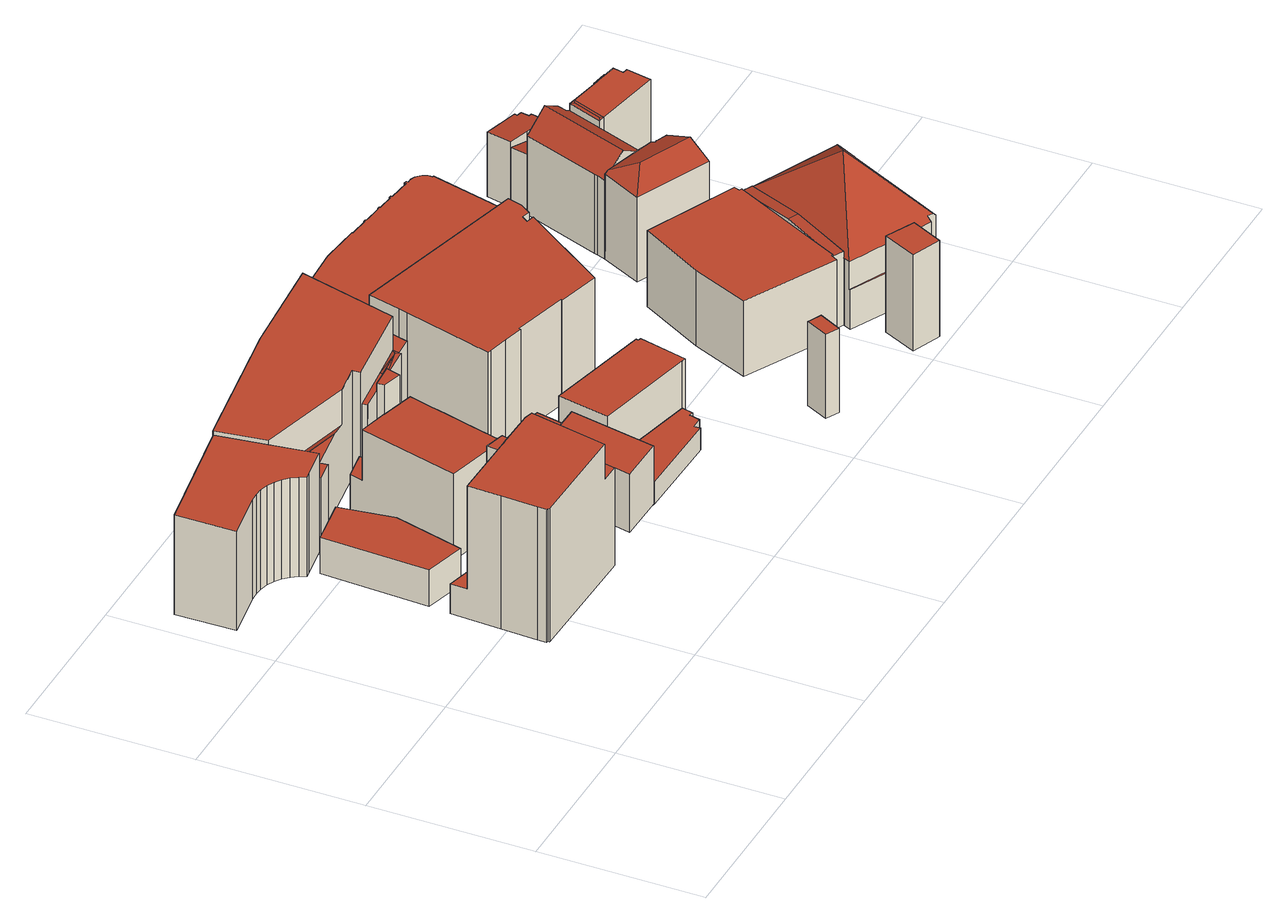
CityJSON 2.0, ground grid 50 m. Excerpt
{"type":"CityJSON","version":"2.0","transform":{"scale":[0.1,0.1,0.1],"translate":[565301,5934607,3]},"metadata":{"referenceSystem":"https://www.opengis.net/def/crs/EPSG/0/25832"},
"CityObjects":{
"building1":{"type":"Building","attributes":{"Gemeindeschluessel":"02000000","Geometrietyp2DReferenz":"3000","function":"31001_2010","roofType":"1000","measuredHeight":32.4,"storeysAboveGround":9},"geometry":[{"type":"MultiSurface","lod":"2","boundaries":[[[0,1,2,3]],[[4,5,6,7]],[[8,9,10,11]],[[12,13,14,15]],[[15,14,16,17]],[[17,16,18,19]],[[20,21,22,23]],[[20,23,12,15,17,19,4,7,8,11,24,0,3,25]],[[26,10,9,6,5,18,16,14,13,22,21,27,2,1]],[[2,27,25,3]],[[26,1,0,24]],[[27,21,20,25]],[[22,13,12,23]],[[10,26,24,11]],[[6,9,8,7]],[[18,5,4,19]]],"semantics":{"surfaces":[{"type":"WallSurface"},{"type":"GroundSurface"},{"type":"RoofSurface"}],"values":[0,0,0,0,0,0,0,1,2,0,0,0,0,0,0,0]}}]},
"building2":{"type":"Building","attributes":{"Gemeindeschluessel":"02000000","Geometrietyp2DReferenz":"3000","function":"31001_2010","roofType":"1000","measuredHeight":11.94,"storeysAboveGround":4},"geometry":[{"type":"MultiSurface","lod":"2","boundaries":[[[28,29,30,31]],[[31,30,32,33]],[[34,35,29,28]],[[36,37,35,34]],[[37,36,33,32]],[[33,36,34,28,31]],[[37,32,30,29,35]]],"semantics":{"surfaces":[{"type":"WallSurface"},{"type":"GroundSurface"},{"type":"RoofSurface"}],"values":[0,0,0,0,0,1,2]}}]},
"building3":{"type":"Building","attributes":{"Gemeindeschluessel":"02000000","Geometrietyp2DReferenz":"3000","function":"31001_2070","roofType":"1000","measuredHeight":43.4,"storeysAboveGround":12},"geometry":[{"type":"MultiSurface","lod":"2","boundaries":[[[38,39,40]],[[41,38,40]],[[42,43,44,45,46]],[[44,47,45]],[[48,49,50,51]],[[52,53,54]],[[55,52,54]],[[52,56,57,53]],[[55,56,52]],[[58,59,60,61]],[[62,63,64,65]],[[65,64,66,67]],[[68,69,70,71]],[[71,70,63,62]],[[58,40,39,59]],[[72,73,74,75]],[[42,76,77,43]],[[78,79,80,81]],[[54,50,49,55]],[[82,83,84,85]],[[85,84,86,87]],[[87,86,88,89]],[[57,90,91,53]],[[92,93,94,95]],[[95,94,96,97]],[[98,60,59,39,38,41,99,100,101]],[[102,48,51,103,69,68]],[[97,96,90,57,56,55,49,48,102]],[[88,86,84,83,80,79,104,77,76,72,75,91,90,96,94,93]],[[98,101,105,106,78,81,82,85,87,89,92,95,97,102,68,71,62,65,67]],[[107,100,99,108,66,64,63,70,69,103,74,73]],[[105,101,100,107,46,45,47]],[[106,105,47,44,43,77,104]],[[92,89,88,93]],[[82,81,80,83]],[[78,106,104,79]],[[51,50,54,53,91,75,74,103]],[[107,73,72,76,42,46]],[[108,99,41,40,58,61]],[[98,67,66,108,61,60]]],"semantics":{"surfaces":[{"type":"RoofSurface"},{"type":"WallSurface"},{"type":"GroundSurface"}],"values":[0,0,0,0,0,0,0,0,0,0,1,1,1,1,1,1,1,1,1,1,1,1,1,1,1,1,1,1,0,2,0,1,1,1,1,1,1,1,1,1]}}]},
"building4":{"type":"Building","attributes":{"Gemeindeschluessel":"02000000","Geometrietyp2DReferenz":"3000","function":"31001_2010","roofType":"1000","measuredHeight":28.14,"storeysAboveGround":7},"geometry":[{"type":"MultiSurface","lod":"2","boundaries":[[[109,110,111,112]],[[112,113,114,109]],[[115,111,110,116]],[[117,118,119,120]],[[120,119,121,122]],[[122,121,123,124]],[[124,123,125,126]],[[126,125,127,128]],[[128,127,129,130]],[[130,129,131,132]],[[132,131,133,134]],[[135,115,116,136,117,120,122,124,126,128,130,132,134]],[[137,135,134,133]],[[118,117,136,138]],[[136,116,110,109,114,138]],[[115,135,137,113,112,111]],[[118,138,114,113,137,133,131,129,127,125,123,121,119]]],"semantics":{"surfaces":[{"type":"RoofSurface"},{"type":"WallSurface"},{"type":"GroundSurface"}],"values":[0,1,1,1,1,1,1,1,1,1,1,2,1,1,1,1,0]}}]},
"building5":{"type":"Building","attributes":{"Gemeindeschluessel":"02000000","Geometrietyp2DReferenz":"3000","function":"31001_2010","roofType":"1000","measuredHeight":18.91,"storeysAboveGround":5},"geometry":[{"type":"MultiSurface","lod":"2","boundaries":[[[139,140,141,142]],[[142,141,143,144]],[[144,143,145,146]],[[146,145,147,148]],[[148,147,149,150]],[[150,149,151,152]],[[153,154,155,156]],[[156,155,157,158]],[[158,157,159,160]],[[161,162,163,164]],[[165,139,142,144,146,148,150,152,161,164,153,156,158,160]],[[166,167,168,165,160,159]],[[154,153,164,163]],[[140,139,165,168]],[[167,166,169,170]],[[161,152,151,170,169,162]],[[169,166,159,157,155,154,163,162]],[[167,170,151,149,147,145,143,141,140,168]]],"semantics":{"surfaces":[{"type":"WallSurface"},{"type":"GroundSurface"},{"type":"RoofSurface"}],"values":[0,0,0,0,0,0,0,0,0,0,1,0,0,0,0,0,2,2]}}]},
"building6":{"type":"Building","attributes":{"Gemeindeschluessel":"02000000","Geometrietyp2DReferenz":"3000","function":"31001_2460","roofType":"1000","measuredHeight":35.08,"storeysAboveGround":4},"geometry":[{"type":"MultiSurface","lod":"2","boundaries":[[[171,172,173,174]],[[175,176,177,178,179,180,181,182,183]],[[184,185,186,187]],[[188,189,182]],[[189,190,176]],[[188,191,190,189]],[[192,193,194,195,196]],[[173,197,198,174]],[[199,200,201,202]],[[171,203,204,172]],[[205,206,207,208]],[[193,179,178,194]],[[194,178,177,195]],[[181,187,186,182]],[[209,188,182,210]],[[211,212,213,190]],[[214,215,216,217]],[[217,216,218,219]],[[219,218,220,221]],[[222,223,224,225]],[[226,209,210,227,228,229]],[[230,191,188,209,226,231]],[[232,230,231,233,234,235,236,237,238,239,222,225,205,208,199,202,240,214,217,219,221]],[[213,212,241,201,200,198,197,242,243]],[[213,243,196,195,177,176,190]],[[239,238,242,197,173,172,204,244]],[[199,208,207,203,171,174,198,200]],[[241,212,211,215,214,240]],[[245,232,221,220]],[[230,232,245,191]],[[175,183,246]],[[233,231,226,229]],[[234,233,229,228]],[[235,234,228,227,185,184]],[[237,236,180,179,193,192]],[[236,235,184,187,181,180]],[[227,210,182,183,182,186,185]],[[206,205,225,224]],[[223,222,239,244]],[[238,237,192,196,243,242]],[[201,241,240,202]],[[245,220,218,216,215,211,190,191]],[[189,176,175,246]],[[189,246,183,182]],[[223,244,204,203,207,206,224]]],"semantics":{"surfaces":[{"type":"RoofSurface"},{"type":"WallSurface"},{"type":"GroundSurface"}],"values":[0,0,0,0,0,0,0,1,1,1,1,1,1,1,1,1,1,1,1,1,0,1,2,0,1,1,1,1,1,1,1,1,1,1,1,1,1,1,1,1,1,0,0,0,0]}}]},
"building7":{"type":"Building","attributes":{"Gemeindeschluessel":"02000000","Geometrietyp2DReferenz":"3000","function":"31001_2010","roofType":"1000","measuredHeight":7.14,"storeysAboveGround":2},"geometry":[{"type":"MultiSurface","lod":"2","boundaries":[[[247,248,249,250]],[[250,249,251,252]],[[252,251,253,254]],[[254,253,255,256]],[[256,255,257,258]],[[258,257,259,260]],[[261,262,263,264]],[[260,259,262,261]],[[248,247,264,263]],[[264,247,250,252,254,256,258,260,261]],[[248,263,262,259,257,255,253,251,249]]],"semantics":{"surfaces":[{"type":"WallSurface"},{"type":"GroundSurface"},{"type":"RoofSurface"}],"values":[0,0,0,0,0,0,0,0,0,1,2]}}]},
"building8":{"type":"Building","attributes":{"Gemeindeschluessel":"02000000","Geometrietyp2DReferenz":"3000","function":"31001_3010","roofType":"1000","measuredHeight":22.62,"storeysAboveGround":7},"geometry":[{"type":"MultiSurface","lod":"2","boundaries":[[[265,266,267,268]],[[269,270,271,272]],[[271,270,273,267,266,274,275]],[[269,272,276,277,265,268,278]],[[276,272,271,275]],[[269,278,273,270]],[[278,268,267,273]],[[265,277,274,266]],[[277,276,275,274]]],"semantics":{"surfaces":[{"type":"WallSurface"},{"type":"RoofSurface"},{"type":"GroundSurface"}],"values":[0,0,1,2,0,0,0,0,0]}}]},
"building9":{"type":"Building","attributes":{"Gemeindeschluessel":"02000000","Geometrietyp2DReferenz":"3000","function":"31001_2080","roofType":"1000","measuredHeight":3.77,"storeysAboveGround":2},"geometry":[{"type":"MultiSurface","lod":"2","boundaries":[[[279,280,281,282]],[[283,284,285,286]],[[286,285,287,288]],[[288,287,289,290]],[[290,289,291,292]],[[292,291,293,294]],[[284,283,282,281]],[[280,279,294,293]],[[294,279,282,283,286,288,290,292]],[[280,293,291,289,287,285,284,281]]],"semantics":{"surfaces":[{"type":"WallSurface"},{"type":"GroundSurface"},{"type":"RoofSurface"}],"values":[0,0,0,0,0,0,0,0,1,2]}}]},
"building10":{"type":"Building","attributes":{"Gemeindeschluessel":"02000000","Geometrietyp2DReferenz":"3000","function":"51009_1610","roofType":"1000","measuredHeight":27.39},"geometry":[{"type":"MultiSurface","lod":"2","boundaries":[[[295,296,297,298]],[[298,297,299,300]],[[301,302,296,295]],[[303,304,302,301]],[[304,303,300,299]],[[300,303,301,295,298]],[[304,299,297,296,302]]],"semantics":{"surfaces":[{"type":"WallSurface"},{"type":"GroundSurface"},{"type":"RoofSurface"}],"values":[0,0,0,0,0,1,2]}}]},
"building11":{"type":"Building","attributes":{"Gemeindeschluessel":"02000000","Geometrietyp2DReferenz":"3000","function":"31001_2010","roofType":"1000","measuredHeight":34.6,"storeysAboveGround":8},"geometry":[{"type":"MultiSurface","lod":"2","boundaries":[[[305,306,307,308]],[[308,307,309,310]],[[311,312,313,314]],[[314,313,315,316]],[[316,315,317,318]],[[318,317,319,320]],[[320,319,321,322]],[[322,321,323,324]],[[324,323,325,326]],[[326,325,327,328]],[[328,327,329,330]],[[330,329,306,305]],[[331,332,333,334]],[[335,311,314,316,318,320,322,324,326,328,330,305,308,310,331,334,336]],[[337,336,334,333]],[[338,335,336,337,339,340]],[[311,335,338,341,342,312]],[[340,339,342,341]],[[332,331,310,309]],[[340,341,338]],[[332,309,307,306,329,327,325,323,321,319,317,315,313,312,342,339,337,333]]],"semantics":{"surfaces":[{"type":"WallSurface"},{"type":"GroundSurface"},{"type":"RoofSurface"}],"values":[0,0,0,0,0,0,0,0,0,0,0,0,0,1,0,0,0,0,0,2,2]}}]},
"building12":{"type":"Building","attributes":{"Gemeindeschluessel":"02000000","Geometrietyp2DReferenz":"3000","function":"31001_3010","roofType":"1000","measuredHeight":30.44,"storeysAboveGround":6},"geometry":[{"type":"MultiSurface","lod":"2","boundaries":[[[331,343,344,345]],[[345,344,346,347]],[[347,346,348,349]],[[349,348,350,351]],[[351,350,352,353]],[[353,352,354,355]],[[356,357,358,359]],[[359,358,360,361]],[[361,360,362,336]],[[334,363,343,331]],[[364,365,366,367]],[[367,366,368,369]],[[369,368,370,371]],[[371,370,372,373]],[[373,372,374,375]],[[375,374,376,377]],[[377,376,378,379]],[[379,378,380,381]],[[381,380,382,383]],[[383,382,384,385]],[[385,384,386,387]],[[387,386,388,389]],[[389,388,390,391]],[[391,390,392,393]],[[393,392,394,395]],[[395,394,396,397]],[[397,396,398,399]],[[399,398,400,401]],[[401,400,402,403]],[[403,402,404,405]],[[336,362,363,334]],[[404,402,400,398,396,394,392,390,388,386,384,382,380,378,376,374,372,370,368,366,365,406,407,354,352,350,348,346,344,343,363,362,360,358,357]],[[408,409,364,367,369,371,373,375,377,379,381,383,385,387,389,391,393,395,397,399,401,403,405,356,359,361,336,334,331,345,347,349,351,353,355]],[[356,405,404,357]],[[364,409,406,365]],[[409,408,407,406]],[[408,355,354,407]]],"semantics":{"surfaces":[{"type":"WallSurface"},{"type":"RoofSurface"},{"type":"GroundSurface"}],"values":[0,0,0,0,0,0,0,0,0,0,0,0,0,0,0,0,0,0,0,0,0,0,0,0,0,0,0,0,0,0,0,1,2,0,0,0,0]}}]},
"building13":{"type":"Building","attributes":{"Gemeindeschluessel":"02000000","Geometrietyp2DReferenz":"3000","function":"31001_2090","roofType":"1000","measuredHeight":31.42,"storeysAboveGround":7},"geometry":[{"type":"MultiSurface","lod":"2","boundaries":[[[410,411,412,413]],[[413,412,414,415]],[[415,414,416,417]],[[411,410,417,416]],[[417,410,413,415]],[[411,416,414,412]]],"semantics":{"surfaces":[{"type":"WallSurface"},{"type":"GroundSurface"},{"type":"RoofSurface"}],"values":[0,0,0,0,1,2]}}]},
"building14":{"type":"Building","attributes":{"name":"Staatsoper","Gemeindeschluessel":"02000000","Geometrietyp2DReferenz":"3000","function":"31001_3030","roofType":"1000","measuredHeight":39.15,"storeysAboveGround":8},"geometry":[{"type":"MultiSurface","lod":"2","boundaries":[[[418,419,420,421,422,423,424,425,426,427,428]],[[429,430,431,428,432]],[[433,434,435,436]],[[437,438,439,440,441,442]],[[443,444,445,441,440,446,447,448,449]],[[430,450,451,418,431]],[[446,440,452,453]],[[439,454,455,456,457,458,459,460,452,440]],[[461,424,423,462]],[[462,423,422,463]],[[463,422,421,464]],[[464,421,420,465]],[[451,419,418]],[[428,427,432]],[[466,426,425,467]],[[467,425,424,461]],[[434,437,442,435]],[[468,445,444,469]],[[470,448,447,471]],[[472,460,459,473]],[[473,459,458,474]],[[474,458,457,475]],[[475,457,456,476]],[[476,456,455,477]],[[477,455,454,478]],[[479,480,481,468,469,466,467,461,462,463,464,465,470,471,482,472,473,474,475,476,477,478]],[[470,465,420,419,451,450,449,448]],[[466,469,444,443,429,432,427,426]],[[468,481,436,435,442,441,445]],[[482,471,447,446,453]],[[472,482,453,452,460]],[[479,478,454,439,438]],[[481,480,433,436]],[[480,479,438,437,434,433]],[[443,449,450,430,429]],[[418,428,431]]],"semantics":{"surfaces":[{"type":"RoofSurface"},{"type":"WallSurface"},{"type":"GroundSurface"}],"values":[0,0,0,0,0,0,0,0,1,1,1,1,1,1,1,1,1,1,1,1,1,1,1,1,1,2,1,1,1,1,1,1,1,1,1,1]}}]},
"building15":{"type":"Building","attributes":{"Gemeindeschluessel":"02000000","Geometrietyp2DReferenz":"3000","function":"31001_2010","roofType":"3200","measuredHeight":31.14,"storeysAboveGround":6},"geometry":[{"type":"MultiSurface","lod":"2","boundaries":[[[483,484,485,486]],[[487,488,489,490]],[[490,489,491,492]],[[492,491,493,494]],[[494,493,495,496]],[[495,497,496]],[[496,497,498,499]],[[500,501,502,487,490,492,494,496,499]],[[488,487,502,503,504]],[[505,501,500,483,486]],[[484,483,500,499,498]],[[503,502,501,505]],[[484,498,497,495,493,491,489,488,504,485]],[[503,505,486,485,504]]],"semantics":{"surfaces":[{"type":"RoofSurface"},{"type":"WallSurface"},{"type":"GroundSurface"}],"values":[0,1,1,1,1,1,1,2,1,1,1,1,0,0]}}]},
"building16":{"type":"Building","attributes":{"Gemeindeschluessel":"02000000","Geometrietyp2DReferenz":"3000","function":"31001_2310","roofType":"2100","measuredHeight":19.26,"storeysAboveGround":5},"geometry":[{"type":"MultiSurface","lod":"2","boundaries":[[[506,507,508,509]],[[509,508,510,511]],[[511,510,512,513]],[[513,512,514,515]],[[516,517,507,506]],[[515,514,517,516]],[[515,516,506,509,511,513]],[[517,514,512,510,508,507]]],"semantics":{"surfaces":[{"type":"WallSurface"},{"type":"GroundSurface"},{"type":"RoofSurface"}],"values":[0,0,0,0,0,0,1,2]}}]},
"building17":{"type":"Building","attributes":{"Gemeindeschluessel":"02000000","Geometrietyp2DReferenz":"3000","function":"31001_2010","roofType":"3100","measuredHeight":30.87,"storeysAboveGround":5},"geometry":[{"type":"MultiSurface","lod":"2","boundaries":[[[518,519,520,521,522,523,524,525]],[[526,527,521,520]],[[528,529,530,524,523]],[[531,532,533,534]],[[535,531,534]],[[535,536,537,532,531]],[[532,537,533]],[[538,539,540,541]],[[542,543,544,545]],[[546,547,548,549]],[[549,548,550,551]],[[524,552,553,525]],[[554,519,518,555]],[[556,557,558,559]],[[560,527,526,561]],[[562,529,528,563]],[[552,534,533,564]],[[530,535,534,552,524]],[[565,566,567,568]],[[568,567,569,570]],[[542,541,540,543]],[[571,572,551,550]],[[573,574,564,533,537,575,576]],[[577,562,563,578,560,561,554,555,579,546,549,551,572,556,559,573,576,580,581,565,568,570]],[[582,571,550,548,547,583]],[[558,557,582,583,584,553,552,564,574]],[[536,535,577,570,569]],[[581,580,544,543,540,539]],[[565,581,539,538,585,566]],[[585,538,541,542,545,586]],[[580,576,575,586,545,544]],[[562,577,535,530,529]],[[554,561,526,520,519]],[[560,578,522,521,527]],[[578,563,528,523,522]],[[558,574,573,559]],[[556,572,571,582,557]],[[579,555,518,525,553,584]],[[546,579,584,583,547]],[[585,586,575,537,536,569,567,566]]],"semantics":{"surfaces":[{"type":"RoofSurface"},{"type":"WallSurface"},{"type":"GroundSurface"}],"values":[0,0,0,0,0,0,0,0,0,1,1,1,1,1,1,1,1,1,1,1,1,1,1,2,0,0,1,1,1,1,1,1,1,1,1,1,1,1,1,0]}}]},
"building18":{"type":"Building","attributes":{"Gemeindeschluessel":"02000000","Geometrietyp2DReferenz":"3000","function":"31001_2310","roofType":"1000","measuredHeight":21.2,"storeysAboveGround":5},"geometry":[{"type":"MultiSurface","lod":"2","boundaries":[[[587,588,589,590]],[[590,589,591,592]],[[592,591,593,594]],[[594,593,595,596]],[[596,595,597,598]],[[598,597,599,600]],[[601,602,603,604]],[[604,603,605,606]],[[606,605,607,608]],[[608,607,588,587]],[[600,599,609,610]],[[610,609,602,601]],[[610,601,604,606,608,587,590,592,594,596,598,600]],[[602,609,599,597,595,593,591,589,588,607,605,603]]],"semantics":{"surfaces":[{"type":"WallSurface"},{"type":"GroundSurface"},{"type":"RoofSurface"}],"values":[0,0,0,0,0,0,0,0,0,0,0,0,1,2]}}]},
"building19":{"type":"Building","attributes":{"Gemeindeschluessel":"02000000","Geometrietyp2DReferenz":"3000","function":"31001_2010","roofType":"2100","measuredHeight":11.43,"storeysAboveGround":3},"geometry":[{"type":"MultiSurface","lod":"2","boundaries":[[[611,612,613,614]],[[614,613,615,616]],[[616,615,617,618]],[[618,617,619,620]],[[621,622,623,624]],[[625,626,627,628]],[[628,627,629,630]],[[630,629,631,632]],[[632,631,633,634]],[[634,633,635,636]],[[636,635,637,638]],[[638,637,639,640]],[[640,639,641,642]],[[642,641,612,611]],[[643,644,626,625]],[[644,643,624,623]],[[622,621,620,619]],[[620,621,624,643,625,628,630,632,634,636,638,640,642,611,614,616,618]],[[622,619,617,615,613,612,641,639,637,635,633,631,629,627,626,644,623]]],"semantics":{"surfaces":[{"type":"WallSurface"},{"type":"GroundSurface"},{"type":"RoofSurface"}],"values":[0,0,0,0,0,0,0,0,0,0,0,0,0,0,0,0,0,1,2]}}]}
},
"vertices":[
[0,1297,74],[0,1297,398],[378,1359,398],[378,1359,74],[226,1130,74],[226,1130,398],[202,1137,398],[202,1137,74],[177,1139,74],[177,1139,398],[152,1138,398],[152,1138,74],[298,1071,74],[298,1071,398],[285,1089,398],[285,1089,74],[268,1106,398],[268,1106,74],[249,1119,398],[249,1119,74],[323,1052,74],[323,1052,398],[309,1050,398],[309,1050,74],[3,1114,74],[421,1067,74],[3,1114,398],[421,1067,398],
[399,733,13],[399,733,132],[412,1061,132],[412,1061,13],[557,1082,132],[557,1082,13],[524,700,13],[524,700,132],[581,915,13],[581,915,132],
[610,617,107],[601,619,107],[601,616,107],[613,616,107],[713,614,107],[715,621,106],[713,622,106],[618,617,107],[617,616,107],[625,644,106],[785,368,327],[831,592,327],[772,607,327],[724,369,327],[803,606,293],[773,613,252],[772,607,252],[831,592,252],[835,611,252],[835,612,252],[601,616,106],[601,619,106],[397,671,106],[395,620,106],[386,382,9],[386,382,443],[387,408,443],[387,408,9],[392,518,443],[392,518,9],[391,376,9],[391,376,443],[391,381,443],[391,381,9],[748,613,328],[748,613,443],[772,607,443],[772,607,328],[713,614,328],[715,621,328],[727,648,9],[727,648,328],[722,649,328],[722,649,9],[730,719,9],[730,719,328],[790,704,328],[790,704,9],[792,703,328],[792,703,9],[786,678,328],[786,678,9],[835,612,328],[773,613,328],[840,667,9],[840,667,328],[839,662,328],[839,662,9],[845,661,328],[845,661,9],[397,671,9],[613,616,443],[617,615,443],[617,615,9],[785,368,9],[724,369,443],[720,620,328],[625,644,9],[720,620,9],[617,616,443],[395,620,443],
[769,1039,146],[775,1115,146],[689,1102,146],[678,1062,146],[678,1062,312],[769,1039,312],[689,1102,30],[775,1115,30],[871,1010,30],[871,1010,312],[852,940,312],[852,940,30],[850,932,312],[850,932,30],[840,892,312],[840,892,30],[824,831,312],[824,831,30],[814,795,312],[814,795,30],[812,786,312],[812,786,30],[790,704,312],[790,704,30],[730,719,312],[730,719,30],[597,754,30],[769,1038,30],[597,754,312],[769,1038,312],
[874,366,60],[874,366,250],[884,414,250],[884,414,60],[882,415,250],[882,415,60],[918,590,250],[918,590,60],[920,589,250],[920,589,60],[928,626,250],[928,626,60],[925,630,250],[925,630,60],[980,630,60],[980,630,199],[986,652,199],[986,652,60],[1014,761,199],[1014,761,60],[1092,740,199],[1092,740,60],[945,643,60],[945,643,199],[948,639,199],[948,639,60],[1019,363,60],[1070,628,199],[1070,628,250],[1019,363,250],[926,631,199],[926,631,250],
[404,1179,309],[633,1120,309],[697,1129,297],[400,1206,297],[947,1134,303],[947,1136,303],[797,1118,303],[799,1102,303],[800,1102,303],[867,1107,303],[868,1107,303],[941,1112,303],[941,1114,303],[869,1085,328],[929,1069,328],[941,1112,328],[868,1107,328],[1051,1121,303],[1041,1134,307],[1058,1149,303],[1052,1127,303],[790,1101,97],[800,1102,97],[799,1102,97],[797,1118,97],[789,1117,97],[697,1129,412],[400,1206,412],[378,1359,61],[378,1359,412],[377,1360,412],[377,1360,61],[404,1179,312],[633,1120,312],[426,1099,61],[426,1099,312],[417,1097,312],[417,1097,61],[1051,1121,97],[941,1112,97],[1137,1451,303],[1137,1451,412],[1058,1149,412],[1193,1455,61],[1193,1455,303],[1193,1453,303],[1193,1453,61],[1143,1258,303],[1143,1258,61],[1117,1158,303],[1117,1158,61],[495,1075,61],[495,1075,312],[430,1066,312],[430,1066,61],[1024,1018,97],[929,1069,97],[930,1069,97],[923,1044,97],[1052,1127,61],[1024,1018,61],[1110,1131,61],[923,1044,61],[930,1069,61],[869,1085,61],[867,1107,61],[790,1101,61],[787,1142,61],[492,1099,61],[816,1426,61],[816,1426,412],[787,1142,412],[789,1117,412],[492,1099,312],[1110,1131,303],[944,1124,307],
[1048,512,58],[1048,512,130],[1363,440,130],[1363,440,58],[1355,405,130],[1355,405,58],[1342,408,130],[1342,408,58],[1334,376,130],[1334,376,58],[1300,376,130],[1300,376,58],[1300,357,130],[1300,357,58],[1021,363,58],[1021,363,130],[1019,363,130],[1019,363,58],
[1403,594,57],[1403,594,283],[1401,587,283],[1401,587,57],[1376,437,57],[1376,437,283],[1363,440,283],[1363,440,57],[1410,584,283],[1078,670,283],[1048,512,283],[1048,512,57],[1078,670,57],[1410,584,57],
[1092,740,56],[1092,740,94],[1312,684,94],[1312,684,56],[1423,656,56],[1423,656,94],[1411,606,94],[1411,606,56],[1410,602,94],[1410,602,56],[1405,603,94],[1405,603,56],[1403,594,94],[1403,594,56],[1078,670,94],[1078,670,56],
[1582,120,51],[1582,120,325],[1616,190,325],[1616,190,51],[1630,183,325],[1630,183,51],[1623,100,51],[1623,100,325],[1658,170,51],[1658,170,325],
[1038,859,50],[1038,859,395],[1110,1131,395],[1110,1131,50],[1117,1158,395],[1117,1158,50],[1641,1040,50],[1641,1040,395],[1628,1021,395],[1628,1021,50],[1654,1015,395],[1654,1015,50],[1469,747,395],[1469,747,50],[1338,781,395],[1338,781,50],[1340,786,395],[1340,786,50],[1172,830,395],[1172,830,50],[1169,825,395],[1169,825,50],[1108,841,395],[1108,841,50],[1049,856,395],[1049,856,50],[1143,1258,50],[1143,1258,395],[1150,1256,395],[1150,1256,50],[1680,1030,50],[1702,1111,50],[1702,1111,395],[1680,1030,331],[1690,1067,395],[1690,1067,331],[1667,1033,331],[1667,1033,395],
[1143,1258,354],[1193,1453,354],[1193,1453,50],[1310,1459,354],[1310,1459,50],[1436,1446,354],[1436,1446,50],[1435,1443,354],[1435,1443,50],[1495,1437,354],[1495,1437,50],[1496,1439,354],[1496,1439,50],[1760,1367,50],[1760,1367,354],[1760,1360,354],[1760,1360,50],[1763,1359,354],[1763,1359,50],[1702,1111,354],[1150,1256,354],[1564,1429,50],[1564,1429,354],[1564,1431,354],[1564,1431,50],[1573,1430,354],[1573,1430,50],[1573,1427,354],[1573,1427,50],[1623,1421,354],[1623,1421,50],[1624,1425,354],[1624,1425,50],[1632,1424,354],[1632,1424,50],[1632,1419,354],[1632,1419,50],[1701,1411,354],[1701,1411,50],[1701,1416,354],[1701,1416,50],[1711,1415,354],[1711,1415,50],[1711,1409,354],[1711,1409,50],[1718,1409,354],[1718,1409,50],[1725,1408,354],[1725,1408,50],[1732,1406,354],[1732,1406,50],[1739,1403,354],[1739,1403,50],[1744,1399,354],[1744,1399,50],[1749,1394,354],[1749,1394,50],[1754,1388,354],[1754,1388,50],[1757,1381,354],[1757,1381,50],[1759,1374,354],[1759,1374,50],[1503,1435,354],[1503,1438,354],[1503,1438,50],[1503,1435,50],
[2017,148,46],[2017,148,360],[2105,105,360],[2105,105,46],[2059,9,360],[2059,9,46],[1969,45,360],[1969,45,46],
[2118,567,281],[2151,634,281],[2143,638,281],[2150,655,281],[1870,781,281],[1760,585,281],[1687,411,281],[1963,266,281],[1975,289,281],[1980,286,281],[2010,348,281],[2013,270,275],[2097,442,292],[2064,457,292],[1980,286,275],[2258,121,163],[2262,129,163],[2003,248,163],[2002,245,163],[2262,129,254],[2268,143,266],[2286,134,265],[2241,377,426],[2003,249,255],[2003,248,254],[2013,270,254],[2014,270,255],[2013,268,255],[2192,633,256],[2191,634,254],[2183,618,255],[2183,618,254],[2183,618,275],[2151,634,274],[2475,504,257],[2472,505,257],[2293,130,257],[2329,204,257],[2330,206,257],[2332,205,255],[2445,437,255],[2447,441,255],[2477,503,254],[1687,411,34],[1760,585,34],[1870,781,34],[2150,655,34],[2143,638,34],[1975,289,34],[1963,266,34],[2013,268,34],[2014,270,34],[2183,618,34],[2191,634,34],[2477,503,34],[2447,441,34],[2445,437,34],[2332,205,34],[2330,206,34],[2329,204,34],[2293,130,34],[2268,143,34],[2258,121,34],[2002,245,34],[2472,505,34],
[2189,747,313],[2221,819,350],[2059,890,350],[1956,850,313],[2164,943,38],[2164,943,308],[2190,938,305],[2190,938,38],[2217,932,302],[2217,932,38],[2212,916,310],[2212,916,38],[2223,920,307],[2223,920,38],[2223,920,306],[2259,905,306],[2259,905,38],[2189,747,38],[1955,850,38],[2015,973,38],[2015,973,315],[2028,970,321],[1955,850,313],
[2113,1247,40],[2113,1247,233],[2125,1301,233],[2125,1301,40],[2199,1288,211],[2199,1288,40],[2198,1281,211],[2198,1281,40],[2252,1272,195],[2252,1272,40],[2244,1226,40],[2244,1226,194],
[2190,938,274],[2193,944,274],[2196,953,274],[2202,976,276],[2201,976,276],[2203,982,276],[2229,1088,283],[2176,941,283],[2201,967,274],[2204,975,274],[2229,1050,276],[2233,1048,273],[2247,1085,273],[2242,1096,318],[2274,1183,318],[2267,1194,317],[2229,1088,317],[2247,1085,317],[2248,1085,317],[2287,1190,317],[2464,1158,284],[2469,1187,284],[2420,1196,284],[2409,1168,284],[2409,1168,273],[2420,1196,273],[2402,1200,273],[2396,1171,273],[2015,973,37],[2015,973,295],[2024,998,295],[2024,998,37],[2027,1008,295],[2027,1008,37],[2229,1088,294],[2176,941,294],[2193,944,37],[2190,938,37],[2244,1226,37],[2244,1226,315],[2255,1224,308],[2255,1224,37],[2204,975,37],[2201,967,37],[2233,1048,37],[2229,1050,37],[2267,1194,294],[2458,1126,37],[2458,1126,317],[2474,1123,317],[2474,1123,37],[2459,1046,317],[2459,1046,37],[2113,1247,295],[2113,1247,37],[2250,1197,37],[2250,1197,305],[2396,1170,317],[2396,1170,37],[2247,1085,37],[2201,976,37],[2164,943,37],[2402,1200,37],[2469,1187,37],[2194,1234,346],[2095,957,346],[2164,943,302],[2464,1158,317],[2396,1171,317],
[2125,1301,38],[2125,1301,250],[2142,1378,250],[2142,1378,38],[2265,1356,236],[2265,1356,38],[2263,1347,236],[2263,1347,38],[2281,1344,234],[2281,1344,38],[2277,1319,234],[2277,1319,38],[2288,1317,232],[2288,1317,38],[2270,1283,38],[2270,1283,233],[2268,1276,233],[2268,1276,38],[2254,1278,235],[2254,1278,38],[2199,1288,242],[2199,1288,38],[2282,1281,232],[2282,1281,38],
[2244,1226,28],[2244,1226,143],[2252,1272,134],[2252,1272,28],[2254,1278,132],[2254,1278,28],[2268,1276,132],[2268,1276,28],[2270,1283,131],[2270,1283,28],[2329,1273,28],[2329,1273,131],[2403,1261,131],[2403,1261,28],[2511,1240,28],[2511,1240,131],[2512,1236,132],[2512,1236,28],[2510,1227,134],[2510,1227,28],[2503,1189,141],[2503,1189,28],[2501,1181,143],[2501,1181,28],[2469,1187,142],[2469,1187,28],[2402,1200,142],[2402,1200,28],[2346,1210,142],[2346,1210,28],[2255,1224,142],[2255,1224,28],[2510,1247,28],[2510,1247,130]
]}
